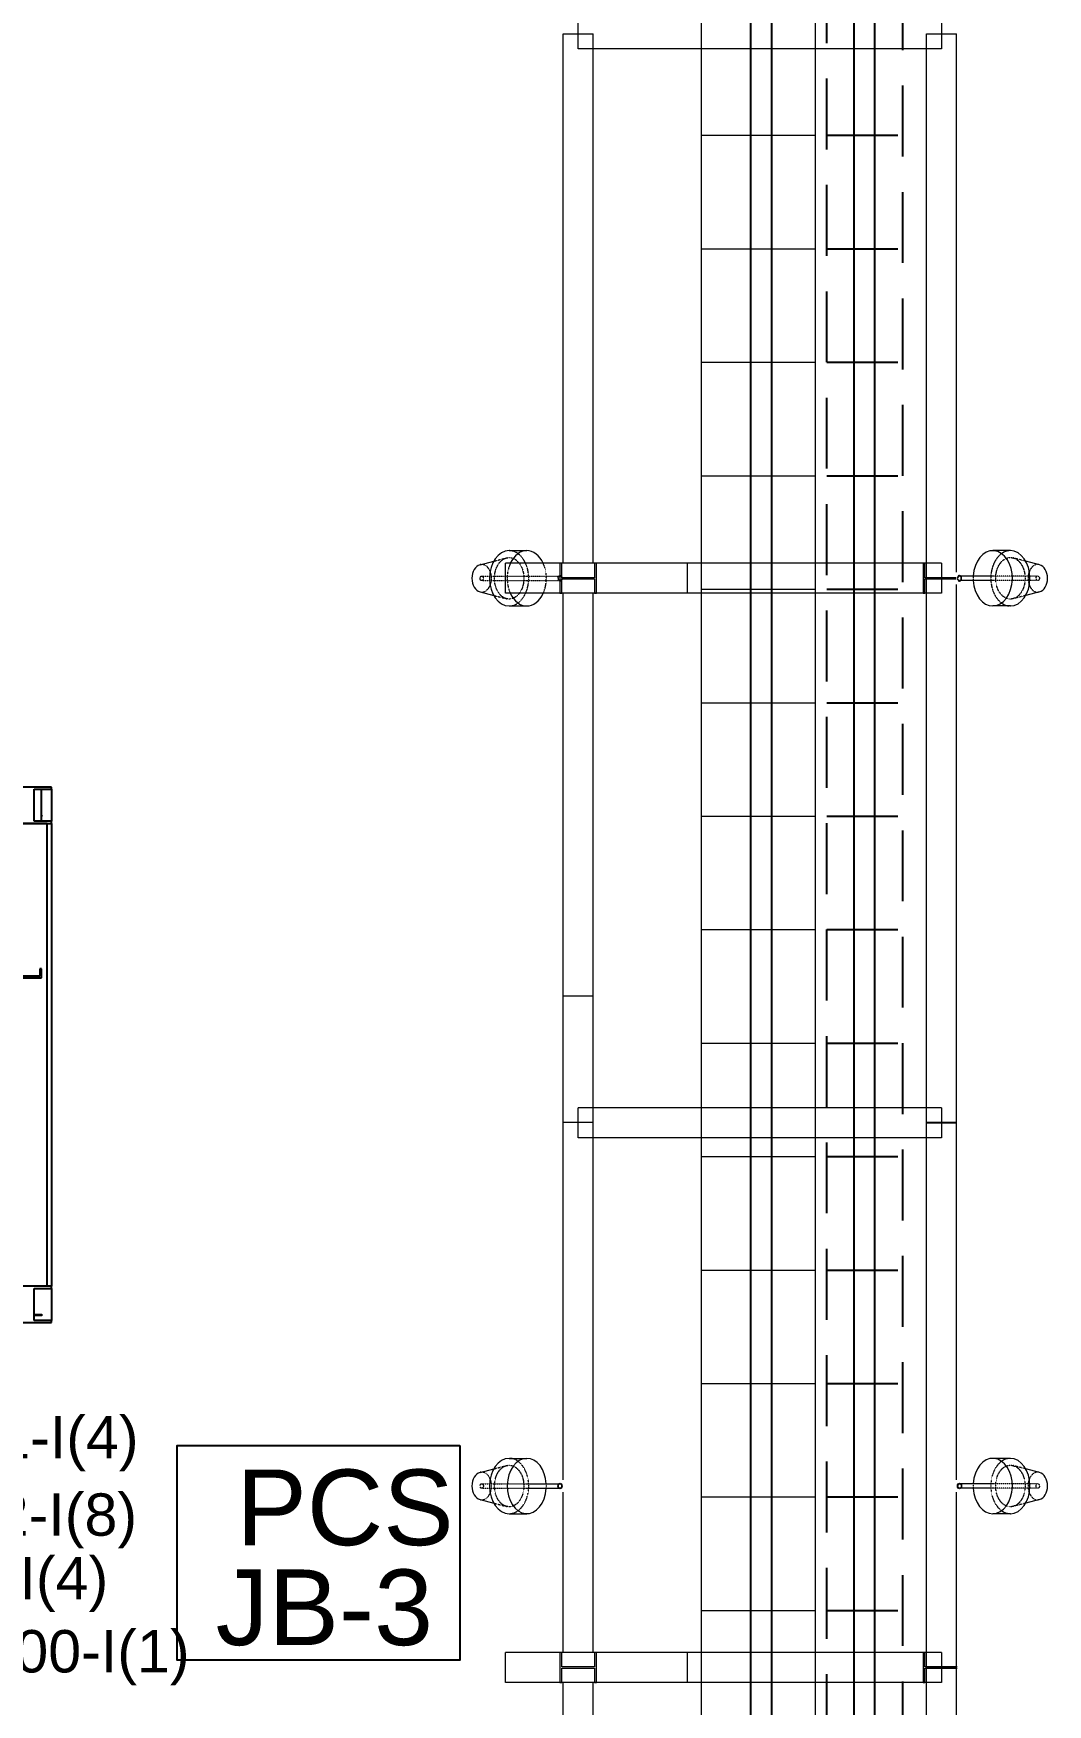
# Model space of a CAD drawing. Header units: inches. Extents: x 19 to 715735, y 34 to 210034.
# Drawn here: x 142233 to 147594, y 152145 to 160981 of the extents above; entities that cross this region are included whole.
import ezdxf

# ---------------------------------------------------------------- set-up
doc = ezdxf.new("R2010")
doc.units = ezdxf.units.IN
doc.header["$MEASUREMENT"] = 0
doc.linetypes.add('CABLEROUTEALL-EMBED 1_DWG$0$HIDDEN2', pattern=[0.1875, 0.125, -0.0625])
doc.linetypes.add('LIGHTINGLAYOUTPROGRESSUNIT-EMBED 1_DWG$0$HIDDEN2', pattern=[0.1875, 0.125, -0.0625])
for name, color, linetype in [('CABLE TRAY INSTRUMENTATION', 7, 'Continuous'), ('CABLEROUTEALL-EMBED 1_DWG$0$DwgTemplate', 7, 'Continuous'), ('cables', 7, 'Continuous'), ('Junction Boxes', 1, 'Continuous')]:
    doc.layers.add(name, color=color, linetype=linetype)
for name, color, linetype, lineweight in [('Layout', 6, 'Continuous', 20), ('Pipe Rack Lighting', 1, 'Continuous', 5), ('REV.C CLOUD', 2, 'Continuous', 20), ('SKIDS', 3, 'Continuous', 30)]:
    doc.layers.add(name, color=color, linetype=linetype, lineweight=lineweight)
doc.styles.get("Standard").update_dxf_attribs({"font": 'arial.ttf'})

msp = doc.modelspace()

# ---------------------------------------------------------------- linework, layer by layer
at = {"layer": 'CABLE TRAY INSTRUMENTATION', "color": 6, "linetype": 'CABLEROUTEALL-EMBED 1_DWG$0$HIDDEN2', "ltscale": 3000}
for p, q in [((146426.9, 123242.2), (146426.9, 164642.2)), ((146826.9, 164642.2), (146826.9, 142665.7)), ((146426.9, 160442.2), (146826.9, 160442.2)), ((146426.9, 159842.2), (146826.9, 159842.2)), ((146426.9, 159242.2), (146826.9, 159242.2)), ((146426.9, 159242.2), (146826.9, 159242.2)), ((146426.9, 159242.2), (146826.9, 159242.2)), ((146426.9, 158642.2), (146826.9, 158642.2)), ((146426.9, 158042.2), (146826.9, 158042.2)), ((146426.9, 158042.2), (146826.9, 158042.2)), ((146426.9, 157442.2), (146826.9, 157442.2)), ((146426.9, 156842.2), (146826.9, 156842.2)), ((146426.9, 156242.2), (146826.9, 156242.2)), ((146426.9, 155642.2), (146826.9, 155642.2)), ((146426.9, 155042.2), (146826.9, 155042.2)), ((146426.9, 154442.2), (146826.9, 154442.2)), ((146426.9, 154442.2), (146826.9, 154442.2)), ((146426.9, 154442.2), (146826.9, 154442.2)), ((146426.9, 153842.2), (146826.9, 153842.2)), ((146426.9, 153242.2), (146826.9, 153242.2)), ((146426.9, 153242.2), (146826.9, 153242.2)), ((146426.9, 152642.2), (146826.9, 152642.2))]:
    msp.add_line(p, q, dxfattribs=at)
at = {"layer": 'CABLEROUTEALL-EMBED 1_DWG$0$DwgTemplate', "color": 252, "linetype": 'Continuous'}
for p, q in [((142329.2, 156995.9), (142137.2, 156995.9)), ((142237.1, 156815.4), (142237.1, 156984.4)), ((142237.1, 156984.4), (142329.2, 156984.4)), ((142275, 156815.4), (142275, 156984.4)), ((142329.2, 156984.4), (142329.2, 156995.9)), ((142329.2, 156984.4), (142329.2, 156815.4)), ((142275, 156846.1), (142278.5, 156846.1)), ((142278.5, 156846.1), (142278.5, 156842.3)), ((142137.2, 156803.9), (142329.2, 156803.9)), ((142305.2, 156803.9), (142161.2, 156803.9)), ((142329.2, 156815.4), (142237.1, 156815.4)), ((142278.5, 156842.3), (142275, 156842.3)), ((142305.2, 154356.2), (142305.2, 156803.9)), ((142329.2, 156803.9), (142329.2, 156815.4)), ((142329.2, 156803.9), (142329.2, 154356.2)), ((142153.1, 155988), (142275, 155988)), ((142267.2, 155995.9), (142160.9, 155995.9)), ((142267.2, 156034), (142267.2, 155995.9)), ((142275, 156034), (142267.2, 156034)), ((142275, 155988), (142275, 156034)), ((142329.2, 154356.2), (142137.2, 154356.2)), ((142305.2, 154356.2), (142161.2, 154356.2)), ((142237.1, 154344.7), (142329.2, 154344.7)), ((142237.1, 154175.7), (142237.1, 154344.7)), ((142329.2, 154344.7), (142329.2, 154356.2)), ((142329.2, 154344.7), (142329.2, 154175.7)), ((142237.1, 154206.4), (142278.5, 154206.4)), ((142278.5, 154202.6), (142237.1, 154202.6)), ((142278.5, 154206.4), (142278.5, 154202.6)), ((142137.2, 154164.2), (142329.2, 154164.2)), ((142329.2, 154175.7), (142237.1, 154175.7)), ((142329.2, 154164.2), (142329.2, 154175.7))]:
    msp.add_line(p, q, dxfattribs=at)
at = {"layer": 'cables'}
for points in [[(146026, 122592.2), (146026, 164492.6), (146134.1, 164492.6), (146134.1, 122592.2)], [(146571.2, 123242.2), (146571.2, 164492.6), (146679.3, 164492.6), (146679.3, 123242.2)]]:
    msp.add_lwpolyline(points, dxfattribs=at)
at = {"layer": 'Junction Boxes'}
msp.add_lwpolyline([(144488, 153513.9), (144488, 152378.6), (142993.2, 152378.6), (142993.2, 153513.9)], close=True, dxfattribs=at)
at = {"layer": 'Layout', "color": 251, "linetype": 'Continuous'}
for p, q in [((145112.9, 160900.2), (145112.9, 161058.7)), ((147032.7, 161058.7), (147032.7, 160900.2)), ((145033.7, 160979.4), (145192.1, 160979.4)), ((146953.4, 160979.4), (147111.9, 160979.4)), ((147032.7, 160900.2), (145112.9, 160900.2))]:
    msp.add_line(p, q, dxfattribs=at)
at = {"layer": 'Layout', "color": 252, "linetype": 'Continuous'}
for p, q in [((145033.7, 158179), (145033.7, 160979.4)), ((145192.1, 158179), (145192.1, 160979.4)), ((146953.4, 158099.8), (146953.4, 160979.4)), ((147111.9, 158131.8), (147111.9, 160979.4)), ((144728.9, 158020.5), (144728.9, 158179)), ((145688.8, 158179), (144728.9, 158179)), ((145026, 158179), (145016.2, 158179)), ((145016.2, 158179), (145016.2, 158020.5)), ((145026, 158102.7), (145026, 158179)), ((145209.6, 158179), (145199.8, 158179)), ((145199.8, 158179), (145199.8, 158102.7)), ((145209.6, 158020.5), (145209.6, 158179)), ((145688.8, 158179), (145688.8, 158020.5)), ((147032.7, 158179), (145688.8, 158179)), ((146936, 158179), (146936, 158020.5)), ((146945.8, 158179), (146936, 158179)), ((146945.8, 158102.7), (146945.8, 158179)), ((147032.7, 158179), (147032.7, 158020.5)), ((145199.8, 158102.7), (145026, 158102.7)), ((145026, 158020.5), (145026, 158096.8)), ((145026, 158096.8), (145199.8, 158096.8)), ((145199.8, 158096.8), (145199.8, 158020.5)), ((147111.6, 158102.7), (146945.8, 158102.7)), ((146945.8, 158096.8), (147111.6, 158096.8)), ((146945.8, 158020.5), (146945.8, 158096.8)), ((147111.6, 158099.8), (146953.4, 158099.8)), ((146953.4, 155223.1), (146953.4, 158099.8)), ((146953.4, 158099.8), (147111.6, 158099.8)), ((145688.8, 158020.5), (144728.9, 158020.5)), ((145016.2, 158020.5), (145026, 158020.5)), ((145033.7, 155223.1), (145033.7, 158020.5)), ((145192.1, 155223.1), (145192.1, 158020.5)), ((145199.8, 158020.5), (145209.6, 158020.5)), ((147032.7, 158020.5), (145688.8, 158020.5)), ((146936, 158020.5), (146945.8, 158020.5)), ((147111.9, 155223.1), (147111.9, 158067.8)), ((145033.7, 153332.3), (145033.7, 155892.1)), ((145033.7, 155892.1), (145192.1, 155892.1)), ((145192.1, 152419.6), (145192.1, 155892.1)), ((147032.7, 155299.3), (145112.9, 155299.3)), ((145112.9, 155140.8), (145112.9, 155299.3)), ((147032.7, 155299.3), (147032.7, 155140.8)), ((145192.1, 155223.1), (145033.7, 155223.1)), ((147111.9, 155223.1), (146953.4, 155223.1)), ((146953.4, 152340.4), (146953.4, 155220.1)), ((146953.4, 155220.1), (147111.9, 155220.1)), ((147111.9, 153332.3), (147111.9, 155220.1)), ((147032.7, 155140.8), (145112.9, 155140.8)), ((145033.7, 152419.6), (145033.7, 153268.3)), ((147111.9, 152340.4), (147111.9, 153268.3)), ((145688.8, 152419.6), (144728.9, 152419.6)), ((144728.9, 152261.2), (144728.9, 152419.6)), ((145016.2, 152419.6), (145016.2, 152261.2)), ((145026, 152419.6), (145016.2, 152419.6)), ((145026, 152343.4), (145026, 152419.6)), ((145199.8, 152343.4), (145026, 152343.4)), ((145199.8, 152419.6), (145199.8, 152343.4)), ((145209.6, 152419.6), (145199.8, 152419.6)), ((145209.6, 152261.2), (145209.6, 152419.6)), ((147032.7, 152419.6), (145688.8, 152419.6)), ((145688.8, 152419.6), (145688.8, 152261.2)), ((146936, 152419.6), (146936, 152261.2)), ((146945.8, 152419.6), (146936, 152419.6)), ((146945.8, 152343.4), (146945.8, 152419.6)), ((147115.9, 152343.4), (146945.8, 152343.4)), ((146953.4, 149463.7), (146953.4, 152340.4)), ((146953.4, 152340.4), (147111.9, 152340.4)), ((147111.9, 152340.4), (146953.4, 152340.4)), ((147032.7, 152419.6), (147032.7, 152261.2)), ((147111.9, 149463.7), (147111.9, 152340.4)), ((145688.8, 152261.2), (144728.9, 152261.2)), ((145016.2, 152261.2), (145026, 152261.2)), ((145026, 152261.2), (145026, 152337.4)), ((145026, 152337.4), (145199.8, 152337.4)), ((145033.7, 149463.7), (145033.7, 152261.2)), ((145192.1, 149463.7), (145192.1, 152261.2)), ((145199.8, 152337.4), (145199.8, 152261.2)), ((145199.8, 152261.2), (145209.6, 152261.2)), ((147032.7, 152261.2), (145688.8, 152261.2)), ((146936, 152261.2), (146945.8, 152261.2)), ((146945.8, 152337.4), (147115.9, 152337.4)), ((146945.8, 152261.2), (146945.8, 152337.4))]:
    msp.add_line(p, q, dxfattribs=at)
at = {"layer": 'Pipe Rack Lighting', "color": 252, "linetype": 'Continuous'}
for p, q in [((144593.9, 158171.7), (144666.8, 158190.4)), ((144748, 158246), (144841.1, 158246)), ((147397.6, 158246), (147304.5, 158246)), ((147551.7, 158171.7), (147478.8, 158190.4)), ((147304.5, 158112), (147129.3, 158112)), ((147304.5, 158087.6), (147129.3, 158087.6)), ((144593.9, 158027.8), (144666.8, 158009.1)), ((147551.7, 158027.8), (147478.8, 158009.1)), ((144748, 157953.5), (144841.1, 157953.5)), ((147397.6, 157953.5), (147304.5, 157953.5)), ((144748, 153446.6), (144841.1, 153446.6)), ((147397.6, 153446.6), (147304.5, 153446.6)), ((144593.9, 153372.3), (144666.8, 153391)), ((144841.1, 153312.5), (145016.9, 153312.5)), ((147304.5, 153312.5), (147128.7, 153312.5)), ((147551.7, 153372.3), (147478.8, 153391)), ((144593.9, 153228.3), (144666.8, 153209.6)), ((144841.1, 153288.1), (145016.9, 153288.1)), ((147304.5, 153288.1), (147128.7, 153288.1)), ((147551.7, 153228.3), (147478.8, 153209.6)), ((144748, 153154), (144841.1, 153154)), ((147397.6, 153154), (147304.5, 153154))]:
    msp.add_line(p, q, dxfattribs=at)
at = {"layer": 'Pipe Rack Lighting', "color": 252, "linetype": 'LIGHTINGLAYOUTPROGRESSUNIT-EMBED 1_DWG$0$HIDDEN2'}
for p, q in [((144666.8, 158190.4), (144734.1, 158207.7)), ((147478.8, 158190.4), (147411.5, 158207.7)), ((144603.1, 158112), (144841.1, 158112)), ((144603.1, 158087.6), (144841.1, 158087.6)), ((144841.1, 158112), (145016.9, 158112)), ((144841.1, 158087.6), (145016.9, 158087.6)), ((147129.3, 158112), (147128.7, 158112)), ((147129.3, 158087.6), (147128.7, 158087.6)), ((147542.4, 158112), (147304.5, 158112)), ((147542.4, 158087.6), (147304.5, 158087.6)), ((144666.8, 158009.1), (144734.1, 157991.8)), ((147478.8, 158009.1), (147411.5, 157991.8)), ((144666.8, 153391), (144734.1, 153408.3)), ((147478.8, 153391), (147411.5, 153408.3)), ((144603.1, 153312.5), (144841.1, 153312.5)), ((147542.4, 153312.5), (147304.5, 153312.5)), ((144603.1, 153288.1), (144841.1, 153288.1)), ((147542.4, 153288.1), (147304.5, 153288.1)), ((144666.8, 153209.6), (144734.1, 153192.3)), ((147478.8, 153209.6), (147411.5, 153192.3))]:
    msp.add_line(p, q, dxfattribs=at)
at = {"layer": 'Pipe Rack Lighting', "color": 252, "linetype": 'Continuous'}
for centre, major_axis, start_param, end_param in [((144603.1, 158099.8), (0, -73.1), 3.321127, 6.103651), ((144748, 158099.8), (0, -146.3), 3.141593, 6.283185), ((144841.1, 158099.8), (0, 146.3), 0, 0.998378), ((144841.1, 158099.8), (0, 146.3), 5.284808, 6.283185), ((147304.5, 158099.8), (0, 146.3), 3.141593, 7.770552), ((147397.6, 158099.8), (0, 146.3), 3.141593, 6.283185), ((147542.4, 158099.8), (0, 73.1), 3.321127, 6.103651), ((147128.7, 158099.8), (0, -15.2), 4.142124, 4.515112), ((147128.7, 158099.8), (0, -15.2), 4.142124, 4.515112), ((147128.7, 158099.8), (0, -15.2), 4.909666, 5.282654), ((147128.7, 158099.8), (0, -15.2), 4.909666, 5.282654), ((147128.7, 158099.8), (0, -15.2), 0.063381, 3.078211), ((147128.7, 158099.8), (0, -15.2), 0.063381, 3.078211), ((147128.7, 158099.8), (0, 12.2), 3.220849, 6.203929), ((147304.5, 158099.8), (0, -146.3), 4.795819, 6.283185), ((144841.1, 158099.8), (0, -146.3), 5.284808, 7.281563), ((144748, 153300.3), (0, -146.3), 3.141593, 6.283185), ((144841.1, 153300.3), (0, -146.3), 3.141593, 7.770552), ((144841.1, 153300.3), (0, 146.3), 4.795819, 6.283185), ((147304.5, 153300.3), (0, 146.3), 3.141593, 7.770552), ((147397.6, 153300.3), (0, 146.3), 3.141593, 6.283185), ((144603.1, 153300.3), (0, -73.1), 3.321127, 6.103651), ((147542.4, 153300.3), (0, 73.1), 3.321127, 6.103651), ((147304.5, 153300.3), (0, -146.3), 4.795819, 6.283185)]:
    msp.add_ellipse(centre, major_axis=major_axis, ratio=0.707107, start_param=start_param, end_param=end_param, dxfattribs=at)
at = {"layer": 'Pipe Rack Lighting', "color": 252, "linetype": 'LIGHTINGLAYOUTPROGRESSUNIT-EMBED 1_DWG$0$HIDDEN2'}
for centre, major_axis, start_param, end_param in [((144603.1, 158099.8), (0, 73.1), 2.962058, 6.283185), ((144603.1, 158099.8), (0, 73.1), 0, 0.179534), ((144841.1, 158099.8), (0, 146.3), 0.998378, 2.143215), ((144748, 158099.8), (0, 146.3), 3.141593, 6.283185), ((144841.1, 158099.8), (0, -146.3), 1.654226, 2.143215), ((147397.6, 158099.8), (0, -146.3), 3.141593, 6.283185), ((147542.4, 158099.8), (0, -73.1), 2.962058, 6.283185), ((144841.1, 158099.8), (0, -146.3), 0.998378, 1.487366), ((144841.1, 158099.8), (0, -146.3), 1.487366, 1.654226), ((147128.7, 158099.8), (0, -15.2), 4.515112, 4.909666), ((147128.7, 158099.8), (0, -15.2), 4.515112, 4.909666), ((147128.7, 158099.8), (0, 15.2), 6.219804, 7.283716), ((147128.7, 158099.8), (0, 15.2), 6.219804, 7.283716), ((147128.7, 158099.8), (0, -12.2), 3.062336, 6.283185), ((147128.7, 158099.8), (0, -15.2), 5.282654, 6.283185), ((147128.7, 158099.8), (0, -15.2), 5.282654, 6.283185), ((147128.7, 158099.8), (0, -12.2), 0, 0.079257), ((147128.7, 158099.8), (0, -15.2), 0, 0.063381), ((147128.7, 158099.8), (0, -15.2), 0, 0.063381), ((147304.5, 158099.8), (0, 146.3), 1.487366, 1.654226), ((147542.4, 158099.8), (0, -73.1), 0, 0.179534), ((144748, 153300.3), (0, 146.3), 3.141593, 6.283185), ((147397.6, 153300.3), (0, -146.3), 3.141593, 6.283185), ((144603.1, 153300.3), (0, 73.1), 2.962058, 6.283185), ((144603.1, 153300.3), (0, 73.1), 0, 0.179534), ((144841.1, 153300.3), (0, -146.3), 1.487366, 1.654226), ((147304.5, 153300.3), (0, 146.3), 1.487366, 1.654226), ((147542.4, 153300.3), (0, -73.1), 2.962058, 6.283185), ((147542.4, 153300.3), (0, -73.1), 0, 0.179534)]:
    msp.add_ellipse(centre, major_axis=major_axis, ratio=0.707107, start_param=start_param, end_param=end_param, dxfattribs=at)
for centre, major_axis in [((144748, 158099.8), (0, 109.7)), ((147397.6, 158099.8), (0, -109.7)), ((144603.1, 158099.8), (0, 12.2)), ((145016.9, 158099.8), (0, -15.2)), ((145016.9, 158099.8), (0, -15.2)), ((145016.9, 158099.8), (0, 12.2)), ((147542.4, 158099.8), (0, -12.2)), ((144748, 153300.3), (0, 109.7)), ((147397.6, 153300.3), (0, -109.7)), ((144603.1, 153300.3), (0, 12.2)), ((147542.4, 153300.3), (0, -12.2))]:
    msp.add_ellipse(centre, major_axis=major_axis, ratio=0.707107, dxfattribs=at)
at = {"layer": 'Pipe Rack Lighting', "color": 252, "linetype": 'Continuous'}
for centre, major_axis in [((145016.9, 153300.3), (0, -15.2)), ((145016.9, 153300.3), (0, -15.2)), ((145016.9, 153300.3), (0, 12.2)), ((147128.7, 153300.3), (0, -15.2)), ((147128.7, 153300.3), (0, -15.2)), ((147128.7, 153300.3), (0, -12.2))]:
    msp.add_ellipse(centre, major_axis=major_axis, ratio=0.707107, dxfattribs=at)
at = {"layer": 'REV.C CLOUD', "color": 3}
for p, q in [((145765, 122672.2), (145765, 164642.2)), ((146365, 164642.2), (146365, 142665.7)), ((145765, 160442.2), (146365, 160442.2)), ((145765, 159842.2), (146365, 159842.2)), ((145765, 159242.2), (146365, 159242.2)), ((145765, 159242.2), (146365, 159242.2)), ((145765, 159242.2), (146365, 159242.2)), ((145765, 158642.2), (146365, 158642.2)), ((145765, 158042.2), (146365, 158042.2)), ((145765, 158042.2), (146365, 158042.2)), ((145765, 157442.2), (146365, 157442.2)), ((145765, 156842.2), (146365, 156842.2)), ((145765, 156242.2), (146365, 156242.2)), ((145765, 155642.2), (146365, 155642.2)), ((145765, 155042.2), (146365, 155042.2)), ((145765, 154442.2), (146365, 154442.2)), ((145765, 154442.2), (146365, 154442.2)), ((145765, 154442.2), (146365, 154442.2)), ((145765, 153842.2), (146365, 153842.2)), ((145765, 153242.2), (146365, 153242.2)), ((145765, 153242.2), (146365, 153242.2)), ((145765, 152642.2), (146365, 152642.2))]:
    msp.add_line(p, q, dxfattribs=at)

# ---------------------------------------------------------------- texts
at = {"layer": 'Layout', "char_height": 400, "attachment_point": 1}
for s, insert in [('PCS', (143305.8, 153387.4)), ('JB-3', (143196.4, 152858.9))]:
    msp.add_mtext(s, dxfattribs=dict(at, insert=insert))
at = {"layer": 'SKIDS'}
for s, p in [('S-0401-I(4)', (141206.6, 153445.9)), ('S-0402-I(8)', (141198.7, 153037.3)), ('H-100-I(4)', (141203, 152701.5)), ('VS-E-300-I(1)', (141128.8, 152314.4))]:
    msp.add_text(s, height=224, rotation=0.00002, dxfattribs=at).set_placement(p)

doc.saveas('drawing.dxf')
